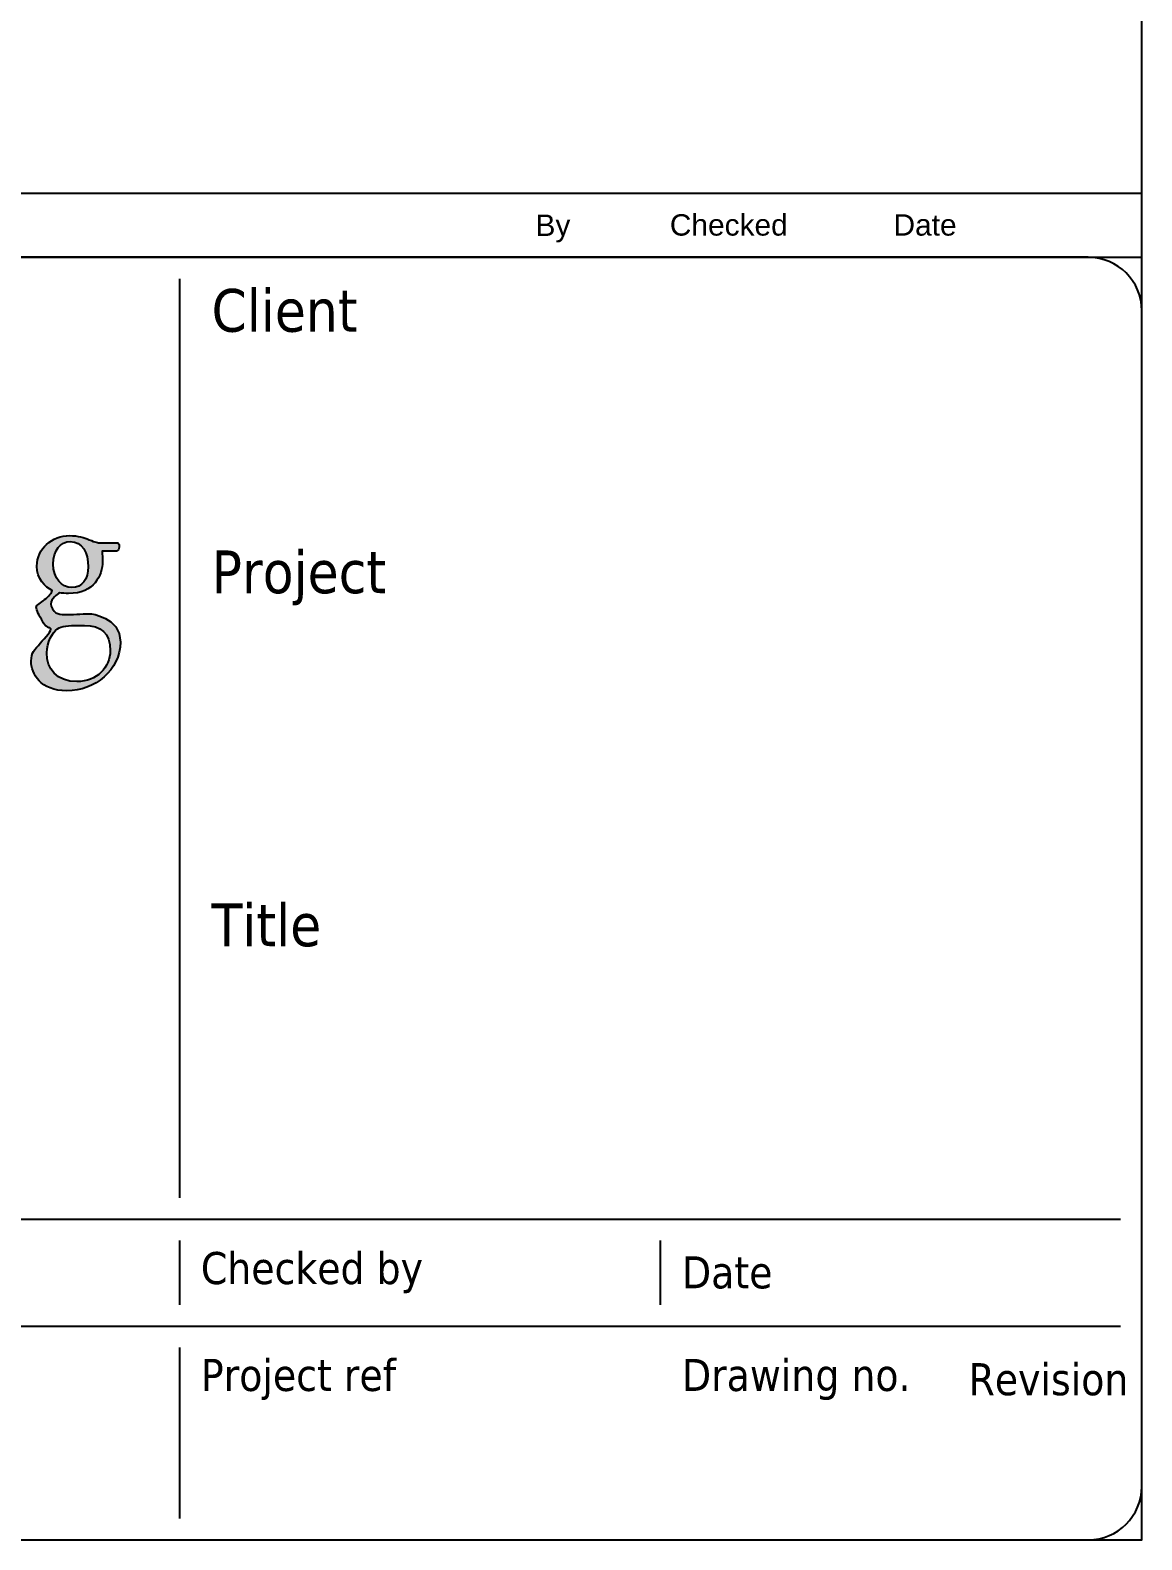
# Paper-space layout 'A1mask' of a CAD drawing. Extents: x 20 to 830, y 20 to 585.
# Drawn here: x 726 to 830, y 20 to 161.2 of the extents above; entities that cross this region are included whole.
import ezdxf
from ezdxf.enums import TextEntityAlignment as Align

# ---------------------------------------------------------------- set-up
doc = ezdxf.new("R2010")
doc.units = 0
doc.layers.get('0').update_dxf_attribs({"linetype": 'CONTINUOUS'})
doc.layers.get('Defpoints').update_dxf_attribs({"linetype": 'CONTINUOUS'})
doc.layers.add('JPP_Mask', color=7, linetype='CONTINUOUS')
doc.styles.add('JPP', font='arial.ttf')

# ---------------------------------------------------------------- blocks, each defined once
blk = doc.blocks.new('A1mask')
at = {"true_color": 0x0081c6}
h = blk.add_hatch(color=142, dxfattribs=at)
edge = h.paths.add_edge_path()
edge.add_spline(control_points=[(716.66, 91.64), (715.77, 91.64), (714.95, 91.57), (714.26, 91.57), (713.93, 91.57), (713.66, 91.63), (713.44, 91.73), (713.22, 91.88), (712.97, 92.34), (712.97, 92.56), (712.97, 93.1), (713.57, 93.46), (713.8, 93.59), (714.02, 93.58), (714.29, 93.54), (714.63, 93.54), (717.03, 93.54), (717.8, 95.24), (717.8, 96.54), (717.8, 96.86), (717.8, 97.18), (717.76, 97.5), (717.76, 97.5), (719.12, 97.5), (719.12, 97.5), (719.41, 97.54), (719.44, 98.18), (719.24, 98.28), (719.24, 98.28), (717.71, 98.28), (717.71, 98.28), (717.29, 98.28), (717.16, 98.32), (716.55, 98.58), (716.12, 98.77), (715.46, 98.96), (714.74, 98.96), (713.06, 98.96), (711.66, 97.73), (711.66, 96.11), (711.66, 94.9), (712.44, 94.16), (713.08, 93.82), (713.08, 93.73), (712.98, 93.58), (712.89, 93.46), (712.57, 93.12), (712.21, 92.8), (711.89, 92.59), (711.68, 92.44), (711.61, 92.37), (711.61, 92.27), (711.61, 92.01), (711.9, 91.41), (712.19, 90.95), (712.33, 90.68), (712.43, 90.54), (712.59, 90.44), (712.59, 90.44), (712.59, 90.44), (712.59, 90.44), (712.59, 90.44), (712.59, 90.44), (712.59, 90.44), (712.67, 90.39), (712.76, 90.35), (712.88, 90.32), (713.1, 90.26), (712.9, 89.96), (712.72, 89.74), (712.25, 89.19), (711.69, 88.56), (711.35, 88.13), (711.21, 87.93), (711.13, 87.62), (711.13, 87.23), (711.13, 86.03), (711.99, 84.44), (714.46, 84.44), (717.08, 84.44), (719.47, 86.37), (719.47, 88.99), (719.47, 91.4), (716.68, 91.64), (716.66, 91.64)], knot_values=[0, 0, 0, 0, 1, 1, 1, 2, 2, 2, 3, 3, 3, 4, 4, 4, 5, 5, 5, 6, 6, 6, 7, 7, 7, 8, 8, 8, 9, 9, 9, 10, 10, 10, 11, 11, 11, 12, 12, 12, 13, 13, 13, 14, 14, 14, 15, 15, 15, 16, 16, 16, 17, 17, 17, 18, 18, 18, 19, 19, 19, 20, 20, 20, 21, 21, 21, 22, 22, 22, 23, 23, 23, 24, 24, 24, 25, 25, 25, 26, 26, 26, 27, 27, 27, 28, 28, 28, 28], degree=3, periodic=0)
edge = h.paths.add_edge_path(flags=16)
edge.add_spline(control_points=[(714.91, 94.09), (715.93, 94.09), (716.46, 94.9), (716.46, 96.05), (716.46, 97.33), (715.93, 98.41), (714.78, 98.41), (713.87, 98.41), (713.19, 97.58), (713.19, 96.3), (713.19, 94.95), (714, 94.09), (714.91, 94.09)], knot_values=[0, 0, 0, 0, 1, 1, 1, 2, 2, 2, 3, 3, 3, 4, 4, 4, 4], degree=3, periodic=0)
edge = h.paths.add_edge_path(flags=16)
edge.add_spline(control_points=[(716.12, 90.55), (716.12, 90.55), (715.41, 90.55), (715.41, 90.55), (714.74, 90.55), (713.9, 90.49), (713.6, 90.25), (713.1, 89.85), (712.59, 89.01), (712.59, 87.98), (712.59, 86.51), (713.5, 85.3), (715.41, 85.3), (717.28, 85.3), (718.52, 86.65), (718.52, 88.19), (718.52, 89.85), (717.64, 90.55), (716.12, 90.55)], knot_values=[0, 0, 0, 0, 1, 1, 1, 2, 2, 2, 3, 3, 3, 4, 4, 4, 5, 5, 5, 6, 6, 6, 6], degree=3, periodic=0)
at = {"color": 154, "true_color": 0x004a91}
for p, q in [((810, 125), (640, 125)), ((725, 123), (725, 37)), ((815, 10), (815, 120)), ((637, 35), (813, 35)), ((725, 33), (725, 27)), ((770, 27), (770, 33)), ((637, 25), (813, 25)), ((725, 23), (725, 7)), ((640, 5), (810, 5))]:
    blk.add_line(p, q, dxfattribs=at)
for centre, start, end in [((810, 120), 0, 90), ((810, 10), 270, 0)]:
    blk.add_arc(centre, 5, start, end, dxfattribs=at)
at = {"layer": 'Defpoints'}
blk.add_lwpolyline([(5, 5), (815, 5), (815, 570), (5, 570)], close=True, dxfattribs=at)
blk.add_lwpolyline([(635, 5), (635, 125), (815, 125)], dxfattribs=at)
at = {"layer": 'Defpoints', "color": 142, "true_color": 0x0081c6}
for points, knots in [([(716.66, 91.64), (715.77, 91.64), (714.95, 91.57), (714.26, 91.57), (713.93, 91.57), (713.66, 91.63), (713.44, 91.73), (713.22, 91.88), (712.97, 92.34), (712.97, 92.56), (712.97, 93.1), (713.57, 93.46), (713.8, 93.59), (714.02, 93.58), (714.29, 93.54), (714.63, 93.54), (717.03, 93.54), (717.8, 95.24), (717.8, 96.54), (717.8, 96.86), (717.8, 97.18), (717.76, 97.5), (717.76, 97.5), (719.12, 97.5), (719.12, 97.5), (719.41, 97.54), (719.44, 98.18), (719.24, 98.28), (719.24, 98.28), (717.71, 98.28), (717.71, 98.28), (717.29, 98.28), (717.16, 98.32), (716.55, 98.58), (716.12, 98.77), (715.46, 98.96), (714.74, 98.96), (713.06, 98.96), (711.66, 97.73), (711.66, 96.11), (711.66, 94.9), (712.44, 94.16), (713.08, 93.82), (713.08, 93.73), (712.98, 93.58), (712.89, 93.46), (712.57, 93.12), (712.21, 92.8), (711.89, 92.59), (711.68, 92.44), (711.61, 92.37), (711.61, 92.27), (711.61, 92.01), (711.9, 91.41), (712.19, 90.95), (712.33, 90.68), (712.43, 90.54), (712.59, 90.44), (712.59, 90.44), (712.59, 90.44), (712.59, 90.44), (712.59, 90.44), (712.59, 90.44), (712.59, 90.44), (712.67, 90.39), (712.76, 90.35), (712.88, 90.32), (713.1, 90.26), (712.9, 89.96), (712.72, 89.74), (712.25, 89.19), (711.69, 88.56), (711.35, 88.13), (711.21, 87.93), (711.13, 87.62), (711.13, 87.23), (711.13, 86.03), (711.99, 84.44), (714.46, 84.44), (717.08, 84.44), (719.47, 86.37), (719.47, 88.99), (719.47, 91.4), (716.68, 91.64), (716.66, 91.64)], [0, 0, 0, 0, 1, 1, 1, 2, 2, 2, 3, 3, 3, 4, 4, 4, 5, 5, 5, 6, 6, 6, 7, 7, 7, 8, 8, 8, 9, 9, 9, 10, 10, 10, 11, 11, 11, 12, 12, 12, 13, 13, 13, 14, 14, 14, 15, 15, 15, 16, 16, 16, 17, 17, 17, 18, 18, 18, 19, 19, 19, 20, 20, 20, 21, 21, 21, 22, 22, 22, 23, 23, 23, 24, 24, 24, 25, 25, 25, 26, 26, 26, 27, 27, 27, 28, 28, 28, 28]), ([(714.91, 94.09), (715.93, 94.09), (716.46, 94.9), (716.46, 96.05), (716.46, 97.33), (715.93, 98.41), (714.78, 98.41), (713.87, 98.41), (713.19, 97.58), (713.19, 96.3), (713.19, 94.95), (714, 94.09), (714.91, 94.09)], [0, 0, 0, 0, 1, 1, 1, 2, 2, 2, 3, 3, 3, 4, 4, 4, 4]), ([(716.12, 90.55), (716.12, 90.55), (715.41, 90.55), (715.41, 90.55), (714.74, 90.55), (713.9, 90.49), (713.6, 90.25), (713.1, 89.85), (712.59, 89.01), (712.59, 87.98), (712.59, 86.51), (713.5, 85.3), (715.41, 85.3), (717.28, 85.3), (718.52, 86.65), (718.52, 88.19), (718.52, 89.85), (717.64, 90.55), (716.12, 90.55)], [0, 0, 0, 0, 1, 1, 1, 2, 2, 2, 3, 3, 3, 4, 4, 4, 5, 5, 5, 6, 6, 6, 6])]:
    blk.add_open_spline(points, degree=3, knots=knots, dxfattribs=at)
at = {"color": 2, "style": 'JPP'}
for s, insert, char_height, attachment_point in [('{\\fTahoma|b0|i0|c0|p34;Client}', (728, 120), 4, 4), ('{\\fTahoma|b0|i0|c0|p34;Project}', (728, 95), 4, 4), ('{\\fTahoma|b0|i0|c0|p34;Title}', (728, 62.5), 4, 4), ('{\\fTahoma|b0|i0|c0|p34;Checked by}', (727, 30), 3, 4), ('{\\fTahoma|b0|i0|c0|p34;Date}', (772, 30), 3, 4), ('{\\fTahoma|b0|i0|c0|p34;Project ref}', (727, 20), 3, 4), ('{\\fTahoma|b0|i0|c0|p34;Drawing no.}', (772, 20), 3, 4), ('{\\fTahoma|b0|i0|c0|p34;Revision}', (806.27, 20), 3, 5)]:
    blk.add_mtext(s, dxfattribs=dict(at, insert=insert, char_height=char_height, attachment_point=attachment_point))
at = {"color": 7, "style": 'JPP'}
for tag, p in [('Client', (748, 120)), ('Project1', (748, 95)), ('Project2', (748, 87.5)), ('Project3', (748, 80)), ('Title1', (748, 62.5)), ('Title2', (748, 55)), ('Title3', (748, 47.5)), ('Status', (640, 12.5))]:
    blk.add_attdef(tag, text='', height=3.5, dxfattribs=at).set_placement(p, align=Align.MIDDLE_LEFT)
at = {"color": 2, "style": 'JPP'}
for tag, p in [('Scale', (667.5, 30)), ('Checked', (757.5, 30)), ('Drawn', (712.5, 30)), ('Date', (802.5, 30))]:
    blk.add_attdef(tag, text='', height=2, dxfattribs=at).set_placement(p, align=Align.MIDDLE_CENTER)
at = {"color": 6, "style": 'JPP'}
for tag, p in [('Ref', (730, 12.5)), ('DrgNo.', (772, 12.5))]:
    blk.add_attdef(tag, text='', height=4, dxfattribs=at).set_placement(p, align=Align.MIDDLE_LEFT)
blk.add_attdef('Rev', text='', height=4, dxfattribs=at).set_placement((806.27, 12.5), align=Align.MIDDLE_CENTER)
blk = doc.blocks.new('A0A1revisionblock')
at = {"layer": 'Defpoints'}
for p, q in [((0, 6), (180, 6)), ((0, 0), (180, 0))]:
    blk.add_line(p, q, dxfattribs=at)
at = {"color": 2, "style": 'JPP'}
for s, p in [('Rev', (1.78, 2.03)), ('By', (123.3, 2)), ('Checked', (135.86, 2.03)), ('Date', (156.78, 2.03))]:
    blk.add_text(s, height=2, dxfattribs=at).set_placement(p)
at = {"color": 2, "style": 'JPP', "flags": 8}
for tag, p in [('RevLetter', (7.53, 2)), ('RevNote_001', (12.74, 2)), ('RevBy', (127.53, 2)), ('RevChecked', (148.03, 2)), ('RevDate', (164.03, 2))]:
    blk.add_attdef(tag, p, '', height=2, dxfattribs=at)

psp = doc.layouts.new('A1mask')

# ---------------------------------------------------------------- block references
psp.add_blockref('A0A1revisionblock', (650, 140))
at = {"layer": 'JPP_Mask'}
psp.add_blockref('A1mask', (15, 15), dxfattribs=at)

doc.saveas('drawing.dxf')
